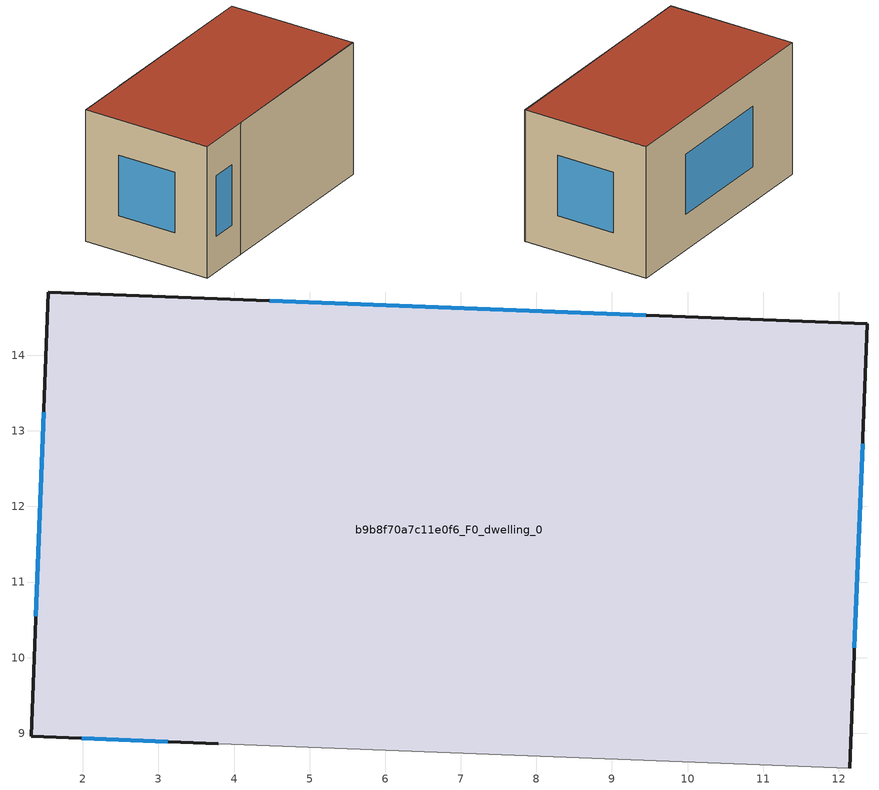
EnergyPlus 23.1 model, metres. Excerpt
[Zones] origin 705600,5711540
b9b8f70a7c11e0f6_F0_dwelling_0
 floor ground (EU_floor_Construction): 12.38,14.42 12.14,8.54 3.79,8.86 1.32,8.96 1.54,14.84 z0
 wall outside (EU_wall_Construction): 12.14,8.54 12.38,14.42 1.54,14.84 1.32,8.96 3.79,8.86 z0:6
 wall adiabatic (EU_wall_Construction): 3.79,8.86 12.14,8.54 z0:6
 window (EU_Window_Construction): 9.45,14.53 4.47,14.72 / 12.21,10.13 12.31,12.83 / 1.99,8.93 3.12,8.89 / 1.48,13.25 1.38,10.55 z1.62:4.38
 roof outside (EU_roof_Construction): 12.14,8.54 12.38,14.42 1.54,14.84 1.32,8.96 3.79,8.86 z6
shading: 3.79,8.86 12.15,8.58 / 12.38,14.42 4.06,14.74 z0:6
[Building]
EU S2 Campaign: North Axis=0; Terrain=City; Solar Distribution=FullExterior
[Site:Location]
London: Latitude=51.5; Longitude=-0.5; Time Zone=0; Elevation=25
[SizingPeriod:WeatherFileDays]
AnnualSizingPeriod: Begin Month=1; Begin Day of Month=1; End Month=12; End Day of Month=31; Day of Week for Start Day=Monday; Use Weather File Daylight Saving Period=No; Use Weather File Rain and Snow Indicators=No
[MATERIAL]
EU_InternalMass_Material: Roughness=MediumRough; Thickness=0.1; Conductivity=1; Density=1800; Specific Heat=900; Thermal Absorptance=0.9; Solar Absorptance=0.7; Visible Absorptance=0.7
[MATERIAL:NOMASS] Roughness=MediumRough; Thermal Absorptance=0.9; Solar Absorptance=0.7; Visible Absorptance=0.7
Name | Thermal Resistance
EU_wall_NoMass | 0.727863
EU_roof_NoMass | 0.773354
EU_floor_NoMass | 1.79329
[WINDOWMATERIAL:SIMPLEGLAZINGSYSTEM]
EU_Window_SimpleGlazing: UFactor=2.58614; Solar Heat Gain Coefficient=0.76; Visible Transmittance=0.76
[CONSTRUCTION]
EU_wall_Construction: EU_wall_NoMass
EU_roof_Construction: EU_roof_NoMass
EU_floor_Construction: EU_floor_NoMass
EU_InternalMass_Construction: EU_InternalMass_Material
EU_Window_Construction: EU_Window_SimpleGlazing
[ZONE]
b9b8f70a7c11e0f6_F0_dwelling_0: Type=1; Multiplier=1; Ceiling Height=autocalculate; Volume=382.752; Floor Area=autocalculate; Part of Total Floor Area=Yes
[INTERNALMASS]
b9b8f70a7c11e0f6_F0_dwelling_0_EU_InternalMass: Construction=EU_InternalMass_Construction; Zone or ZoneList=b9b8f70a7c11e0f6_F0_dwelling_0; Surface Area=63.7919
[OTHEREQUIPMENT]
EU_Step8_InternalGain_b9b8f70a7c11e0f6_F0_dwelling_0_f000: Fuel Type=Electricity; Zone or ZoneList or Space or SpaceList=b9b8f70a7c11e0f6_F0_dwelling_0; Schedule=EU_Step8_GainSchedule_b9b8f70a7c11e0f6_F0_dwelling_0_f000; Design Level Calculation Method=Watts/Area; Power per Zone Floor Area=1; Fraction Latent=0; Fraction Radiant=0; Fraction Lost=0; Carbon Dioxide Generation Rate=0; EndUse Subcategory=EU_Step8_InternalGains
[ZONEVENTILATION:DESIGNFLOWRATE]
EU_ConstantAir_b9b8f70a7c11e0f6_F0_dwelling_0: Zone or ZoneList or Space or SpaceList=b9b8f70a7c11e0f6_F0_dwelling_0; Schedule=EU_AlwaysOn; Design Flow Rate Calculation Method=AirChanges/Hour; Air Changes per Hour=0.484901; Ventilation Type=Natural; Fan Pressure Rise=0; Fan Total Efficiency=1; Constant Term Coefficient=1; Temperature Term Coefficient=0; Velocity Term Coefficient=0; Velocity Squared Term Coefficient=0; Minimum Indoor Temperature=-100; Maximum Indoor Temperature=100; Delta Temperature=-100; Minimum Outdoor Temperature=-100; Maximum Outdoor Temperature=100; Maximum Wind Speed=40
[HVACTEMPLATE:THERMOSTAT]
EU_HeatOnly_b9b8f70a7c11e0f6_F0_dwelling_0: Constant Heating Setpoint=20; Constant Cooling Setpoint=50
[HVACTEMPLATE:ZONE:IDEALLOADSAIRSYSTEM]
b9b8f70a7c11e0f6_F0_dwelling_0: Template Thermostat=EU_HeatOnly_b9b8f70a7c11e0f6_F0_dwelling_0; System Availability Schedule=EU_AlwaysOn; Maximum Heating Supply Air Temperature=50; Minimum Cooling Supply Air Temperature=13; Maximum Heating Supply Air Humidity Ratio=0.0156; Minimum Cooling Supply Air Humidity Ratio=0.0077; Heating Limit=NoLimit; Cooling Limit=NoLimit; Heating Availability Schedule=EU_AlwaysOn; Cooling Availability Schedule=EU_CoolingOff; Dehumidification Control Type=ConstantSensibleHeatRatio; Cooling Sensible Heat Ratio=0.7; Dehumidification Setpoint=60; Humidification Control Type=None; Humidification Setpoint=30; Outdoor Air Method=None; Outdoor Air Flow Rate per Person=0.00944; Outdoor Air Flow Rate per Zone Floor Area=0; Outdoor Air Flow Rate per Zone=0; Demand Controlled Ventilation Type=None; Outdoor Air Economizer Type=NoEconomizer; Heat Recovery Type=None; Sensible Heat Recovery Effectiveness=0.7; Latent Heat Recovery Effectiveness=0.65
[SIZING:ZONE]
b9b8f70a7c11e0f6_F0_dwelling_0: Zone Cooling Design Supply Air Temperature Input Method=SupplyAirTemperature; Zone Cooling Design Supply Air Temperature=13; Zone Heating Design Supply Air Temperature Input Method=SupplyAirTemperature; Zone Heating Design Supply Air Temperature=50; Zone Cooling Design Supply Air Humidity Ratio=0.008; Zone Heating Design Supply Air Humidity Ratio=0.008; Cooling Design Air Flow Method=DesignDay; Cooling Design Air Flow Rate=0; Cooling Minimum Air Flow per Zone Floor Area=0.000762; Cooling Minimum Air Flow=0; Cooling Minimum Air Flow Fraction=0.2; Heating Design Air Flow Method=DesignDay; Heating Design Air Flow Rate=0; Heating Maximum Air Flow per Zone Floor Area=0.002032; Heating Maximum Air Flow=0.141576; Heating Maximum Air Flow Fraction=0.3; Account for Dedicated Outdoor Air System=No; Dedicated Outdoor Air System Control Strategy=NeutralSupplyAir; Dedicated Outdoor Air Low Setpoint Temperature for Design=autosize; Dedicated Outdoor Air High Setpoint Temperature for Design=autosize; Zone Load Sizing Method=Sensible Load Only No Latent Load; Zone Latent Cooling Design Supply Air Humidity Ratio Input Method=HumidityRatioDifference; Zone Cooling Design Supply Air Humidity Ratio Difference=0.005; Zone Latent Heating Design Supply Air Humidity Ratio Input Method=HumidityRatioDifference; Zone Humidification Design Supply Air Humidity Ratio Difference=0.005
[SCHEDULE:CONSTANT]
Name | Hourly Value
EU_AlwaysOn | 1
EU_CoolingOff | 0
[SCHEDULE:FILE]
EU_Step8_GainSchedule_b9b8f70a7c11e0f6_F0_dwelling_0_f000: File=../../schedules/b9b8f70a7c11e0f6/b9b8f70a7c11e0f6_F0_dwelling_0_f000_gain.csv; Column Number=1; Rows to Skip at Top=0; Number of Hours of Data=8760; Column Separator=Comma; Interpolate to Timestep=No; Minutes per Item=60; Adjust Schedule for Daylight Savings=Yes
